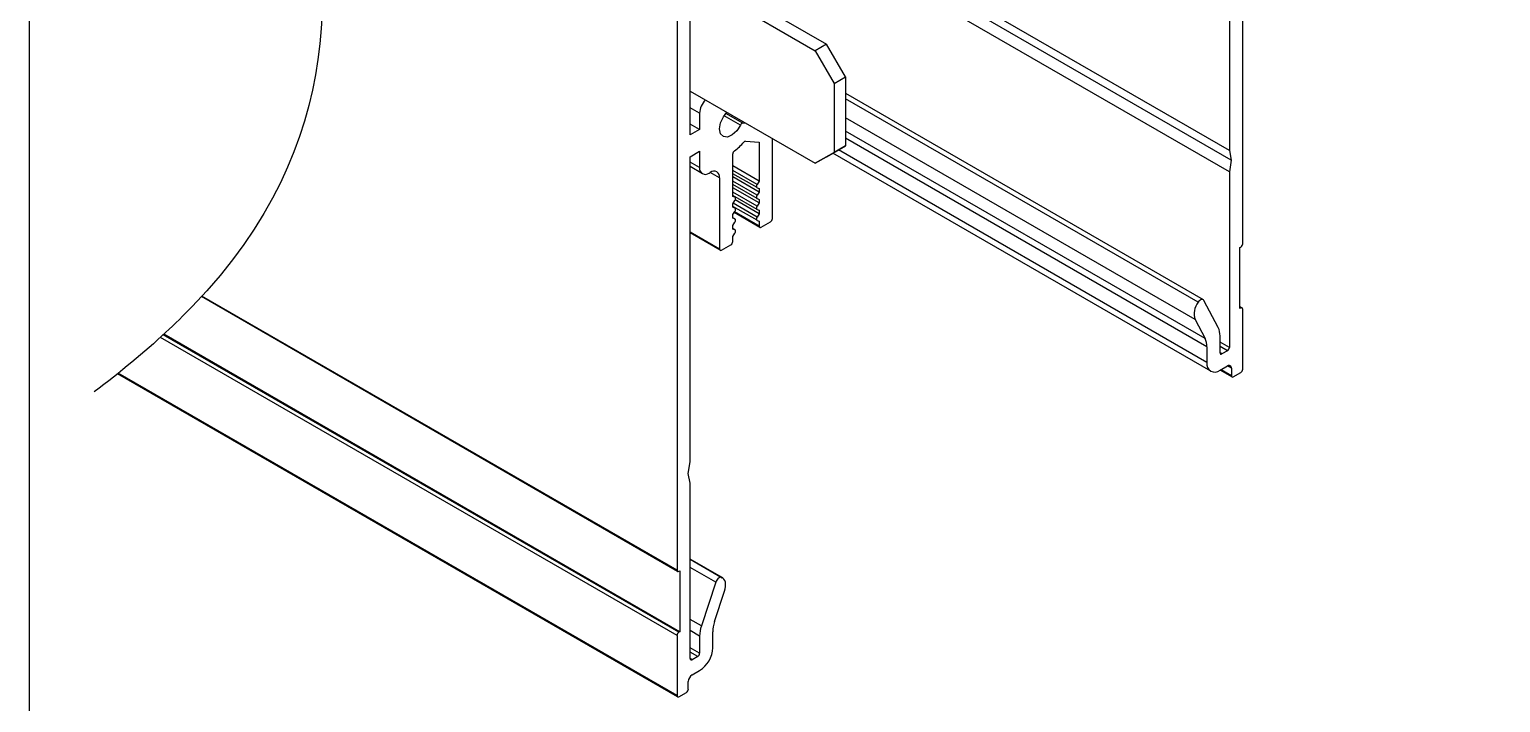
# Model space of a CAD drawing. Extents: x 0 to 16.5, y -14 to 0.
# Drawn here: x 0 to 5.52, y -6.88 to -4.36 of the extents above; entities that cross this region are included whole.
import ezdxf

# ---------------------------------------------------------------- set-up
doc = ezdxf.new("R2010")
doc.units = 0
doc.header["$LTSCALE"] = 0.5
doc.header["$MEASUREMENT"] = 0
for name, color, linetype in [('Brackets', 181, 'CONTINUOUS'), ('Dimension', 10, 'CONTINUOUS'), ('Housing', 150, 'CONTINUOUS')]:
    doc.layers.add(name, color=color, linetype=linetype)
doc.layers.add('Text-Unprinted', color=131, linetype='CONTINUOUS', plot=False)

msp = doc.modelspace()

# ---------------------------------------------------------------- linework, layer by layer
at = {"layer": 'Brackets', "linetype": 'Continuous', "lineweight": 25, "transparency": 16777216}
for p, q in [((2.4873, -4.1705), (2.9469, -4.4357)), ((2.5296, -4.146), (2.9892, -4.4113)), ((2.9892, -4.4113), (2.9469, -4.4357)), ((3.0599, -4.5338), (2.9892, -4.4113)), ((2.9469, -4.4357), (3.0176, -4.5582)), ((3.0176, -4.5582), (3.0599, -4.5338)), ((3.0176, -4.5582), (3.0176, -4.8171)), ((3.0599, -4.5338), (3.0599, -4.7927)), ((2.478, -4.5873), (2.9469, -4.8579)), ((2.9892, -4.8335), (3.0599, -4.7927)), ((3.0599, -4.7927), (3.0176, -4.8171)), ((3.0176, -4.8171), (2.9469, -4.8579)), ((2.9469, -4.8579), (2.9892, -4.8335))]:
    msp.add_line(p, q, dxfattribs=at)
at = {"layer": 'Dimension', "transparency": 16777216}
msp.add_open_spline([(3.0036, -0.463), (0.833, -1.9395), (1.02, -3.3572), (1.207, -4.775), (0.6108, -5.3946), (0.5793, -5.4273), (0.546, -5.4599), (0.5108, -5.4927), (0.4309, -5.5668), (0.3415, -5.641), (0.2426, -5.7153)], degree=3, knots=[0, 0, 0, 0, 1, 1.766137, 1.766137, 1.766137, 1.806549, 1.806549, 1.806549, 1.898148, 1.898148, 1.898148, 1.898148], dxfattribs=at)
at = {"layer": 'Housing', "linetype": 'Continuous', "lineweight": 25, "transparency": 16777216}
for p, q in [((2.4285, -3.6662), (2.4285, -6.384)), ((4.5498, -5.1597), (4.5498, -3.848)), ((4.5002, -3.8895), (4.5002, -4.8101)), ((2.478, -4.7516), (2.478, -4.015)), ((4.5072, -4.8462), (3.0798, -4.0224)), ((4.5002, -4.8101), (3.1076, -4.0063)), ((4.5002, -4.8905), (3.038, -4.0465)), ((3.0599, -4.5947), (4.4018, -5.3692)), ((4.3829, -5.3791), (3.0599, -4.6156)), ((2.5133, -4.6699), (2.478, -4.6495)), ((2.5133, -4.6699), (2.5133, -4.7312)), ((2.666, -4.7148), (2.605, -4.6796)), ((2.6751, -4.7075), (2.6116, -4.6708)), ((4.3714, -5.4443), (3.0599, -4.6874)), ((2.5133, -4.7312), (2.478, -4.7108)), ((2.5133, -4.7312), (2.478, -4.7516)), ((2.6884, -4.7087), (2.6751, -4.7075)), ((4.4088, -5.5154), (3.0599, -4.7369)), ((2.6858, -4.7745), (2.7368, -4.7791)), ((2.7368, -4.7791), (2.7368, -4.9248)), ((2.7863, -5.0653), (2.7863, -4.7652)), ((4.4155, -5.5461), (3.0599, -4.7637)), ((2.4779, -4.8333), (2.5133, -4.8128)), ((2.4779, -5.9772), (2.4779, -4.8333)), ((2.5133, -4.8741), (2.4779, -4.8536)), ((2.5133, -4.8128), (2.5133, -4.8741)), ((2.6378, -4.9819), (2.6378, -4.823)), ((4.43, -5.6376), (3.0129, -4.8198)), ((4.4155, -5.6056), (3.0335, -4.8079)), ((4.5002, -4.8101), (4.5072, -4.8462)), ((4.5072, -4.8462), (4.5002, -4.8905)), ((2.5237, -4.897), (2.4779, -4.8705)), ((2.5487, -4.8945), (2.5529, -4.8921)), ((2.5883, -4.9125), (2.5529, -4.8921)), ((2.7368, -4.9248), (2.6378, -4.8676)), ((2.7289, -4.9369), (2.6378, -4.8844)), ((2.7285, -4.9492), (2.6378, -4.8969)), ((2.7368, -4.9656), (2.6378, -4.9085)), ((4.5002, -4.8905), (4.5, -5.5486)), ((2.5883, -4.9125), (2.5883, -5.1795)), ((2.7289, -4.9778), (2.6378, -4.9252)), ((2.7285, -4.9901), (2.6378, -4.9377)), ((2.7368, -5.0064), (2.6378, -4.9493)), ((2.7368, -4.9248), (2.7289, -4.9369)), ((2.7289, -4.9495), (2.7368, -4.9525)), ((2.7368, -4.9525), (2.7368, -4.9656)), ((2.7289, -5.0186), (2.6378, -4.966)), ((2.7285, -5.0309), (2.6378, -4.9786)), ((2.6378, -4.9804), (2.6461, -4.9852)), ((2.6457, -4.985), (2.6378, -4.9805)), ((2.6457, -4.985), (2.6378, -4.9819)), ((2.6378, -5.0097), (2.6457, -4.9975)), ((2.6378, -5.0227), (2.6378, -5.0097)), ((2.7285, -5.0717), (2.6378, -5.0194)), ((2.7289, -5.0594), (2.6391, -5.0076)), ((2.7368, -5.0473), (2.6468, -4.9954)), ((2.7368, -4.9656), (2.7289, -4.9778)), ((2.7289, -4.9903), (2.7368, -4.9934)), ((2.7368, -5.0064), (2.7289, -5.0186)), ((2.7368, -4.9934), (2.7368, -5.0064)), ((2.6378, -5.0212), (2.6461, -5.026)), ((2.6457, -5.0258), (2.6378, -5.0213)), ((2.6457, -5.0258), (2.6378, -5.0227)), ((2.6378, -5.0505), (2.6457, -5.0383)), ((2.6378, -5.0636), (2.6378, -5.0505)), ((2.6378, -5.0621), (2.6461, -5.0669)), ((2.6457, -5.0667), (2.6378, -5.0621)), ((2.6457, -5.0667), (2.6378, -5.0636)), ((2.7389, -5.0984), (2.6427, -5.0429)), ((2.7368, -5.0938), (2.6443, -5.0404)), ((2.7289, -5.0311), (2.7368, -5.0342)), ((2.7368, -5.0473), (2.7289, -5.0594)), ((2.7289, -5.072), (2.7368, -5.075)), ((2.7368, -5.0342), (2.7368, -5.0473)), ((2.7368, -5.075), (2.7368, -5.0938)), ((2.5883, -5.1795), (2.4779, -5.1158)), ((2.5904, -5.1841), (2.4779, -5.1192)), ((2.6378, -5.0913), (2.6457, -5.0792)), ((2.6378, -5.1044), (2.6378, -5.0913)), ((2.6378, -5.1029), (2.6461, -5.1077)), ((2.6457, -5.1075), (2.6378, -5.103)), ((2.6457, -5.1075), (2.6378, -5.1044)), ((2.6378, -5.1322), (2.6457, -5.12)), ((2.7439, -5.0979), (2.7792, -5.0775)), ((2.5954, -5.1836), (2.6307, -5.1632)), ((2.6378, -5.151), (2.6378, -5.1322)), ((4.5392, -5.174), (4.5427, -5.172)), ((4.5392, -5.4027), (4.5392, -5.174)), ((2.4306, -6.3886), (0.6451, -5.3581)), ((2.4285, -6.384), (0.6471, -5.3559)), ((4.4583, -5.4742), (4.4047, -5.3722)), ((4.5392, -5.3952), (4.5477, -5.4001)), ((4.5427, -5.4006), (4.5392, -5.3986)), ((4.5427, -5.4006), (4.5392, -5.4027)), ((4.5498, -5.6301), (4.5498, -5.4047)), ((4.3714, -5.4443), (4.4088, -5.5154)), ((2.4285, -6.629), (0.491, -5.5108)), ((2.4356, -6.6168), (0.502, -5.5008)), ((2.4391, -6.6147), (0.5047, -5.4983)), ((4.4649, -5.5688), (4.4649, -5.5048)), ((4.4155, -5.5461), (4.4155, -5.6056)), ((4.5, -5.5486), (4.4649, -5.5284)), ((4.4929, -5.5608), (4.4649, -5.5447)), ((4.472, -5.5729), (4.4649, -5.5688)), ((4.4929, -5.5608), (4.472, -5.5729)), ((4.4649, -5.6342), (4.4932, -5.6178)), ((4.5074, -5.626), (4.4932, -5.6178)), ((4.5074, -5.626), (4.5074, -5.6546)), ((2.4306, -6.859), (0.3307, -5.6471)), ((2.4285, -6.8544), (0.3332, -5.6451)), ((4.5094, -5.6592), (4.4655, -5.6338)), ((4.5074, -5.6546), (4.4685, -5.6321)), ((4.5144, -5.6587), (4.5427, -5.6423)), ((2.4709, -6.0214), (2.4779, -5.9772)), ((2.4779, -6.0576), (2.4709, -6.0214)), ((2.478, -6.7156), (2.4779, -6.0576)), ((2.4779, -6.3426), (2.5984, -6.4122)), ((2.5954, -6.4107), (2.4779, -6.3429)), ((2.4356, -6.3881), (2.4391, -6.3861)), ((2.4391, -6.3861), (2.4391, -6.6147)), ((2.5736, -6.429), (2.4779, -6.3738)), ((2.5736, -6.429), (2.52, -6.5929)), ((2.5695, -6.577), (2.6069, -6.4626)), ((2.4391, -6.6147), (2.4356, -6.6168)), ((2.52, -6.5929), (2.478, -6.5686)), ((2.5133, -6.6312), (2.478, -6.6108)), ((2.5628, -6.6748), (2.5628, -6.6153)), ((2.4285, -6.629), (2.4285, -6.8544)), ((2.5133, -6.6952), (2.478, -6.6748)), ((2.5133, -6.6312), (2.5133, -6.6952)), ((2.5063, -6.7074), (2.478, -6.6911)), ((2.4851, -6.7197), (2.478, -6.7156)), ((2.5063, -6.7074), (2.4851, -6.7197)), ((2.4851, -6.7768), (2.5133, -6.7605)), ((2.4709, -6.8299), (2.4709, -6.8013)), ((2.4356, -6.8585), (2.4638, -6.8422))]:
    msp.add_line(p, q, dxfattribs=at)
at = {"layer": 'Housing', "linetype": 'Continuous', "lineweight": 25, "transparency": 16777216, "flags": 128}
for points in [[(2.666, -4.7148), (2.6524, -4.736), (2.6353, -4.7517), (2.6176, -4.7593), (2.6023, -4.7576), (2.5919, -4.7468), (2.5883, -4.7287), (2.5919, -4.7065), (2.6023, -4.6837), (2.6154, -4.6666)], [(2.7289, -4.9369), (2.7278, -4.9388), (2.727, -4.9408), (2.7266, -4.9428), (2.7264, -4.9447), (2.7266, -4.9463), (2.727, -4.9477), (2.7278, -4.9488), (2.7289, -4.9495)], [(2.6457, -4.9975), (2.6467, -4.9956), (2.6475, -4.9936), (2.648, -4.9917), (2.6482, -4.9898), (2.648, -4.9881), (2.6475, -4.9867), (2.6467, -4.9857), (2.6457, -4.985)], [(2.7289, -4.9778), (2.7278, -4.9797), (2.727, -4.9817), (2.7266, -4.9836), (2.7264, -4.9855), (2.7266, -4.9872), (2.727, -4.9886), (2.7278, -4.9896), (2.7289, -4.9903)], [(2.7289, -5.0186), (2.7278, -5.0205), (2.727, -5.0225), (2.7266, -5.0245), (2.7264, -5.0263), (2.7266, -5.028), (2.727, -5.0294), (2.7278, -5.0305), (2.7289, -5.0311)], [(2.6457, -5.0383), (2.6467, -5.0364), (2.6475, -5.0345), (2.648, -5.0325), (2.6482, -5.0306), (2.648, -5.029), (2.6475, -5.0276), (2.6467, -5.0265), (2.6457, -5.0258)], [(2.6457, -5.0792), (2.6467, -5.0773), (2.6475, -5.0753), (2.648, -5.0733), (2.6482, -5.0715), (2.648, -5.0698), (2.6475, -5.0684), (2.6467, -5.0673), (2.6457, -5.0667)], [(2.7289, -5.0594), (2.7278, -5.0613), (2.727, -5.0633), (2.7266, -5.0653), (2.7264, -5.0672), (2.7266, -5.0688), (2.727, -5.0702), (2.7278, -5.0713), (2.7289, -5.072)], [(2.6457, -5.12), (2.6467, -5.1181), (2.6475, -5.1161), (2.648, -5.1142), (2.6482, -5.1123), (2.648, -5.1106), (2.6475, -5.1092), (2.6467, -5.1082), (2.6457, -5.1075)], [(4.4047, -5.3722), (4.403, -5.37), (4.4007, -5.3687), (4.398, -5.3683), (4.395, -5.3688), (4.3918, -5.3702), (4.3886, -5.3725), (4.3856, -5.3755), (4.3829, -5.3791)], [(2.5954, -6.4107), (2.5927, -6.4103), (2.5897, -6.4107), (2.5865, -6.4122), (2.5833, -6.4144), (2.5803, -6.4174), (2.5776, -6.4209), (2.5753, -6.4249), (2.5736, -6.429)], [(2.6069, -6.4626), (2.6093, -6.4537), (2.6106, -6.445), (2.6108, -6.4368), (2.6098, -6.4294), (2.6077, -6.4229), (2.6046, -6.4176), (2.6004, -6.4135), (2.5954, -6.4107)]]:
    msp.add_lwpolyline(points, dxfattribs=at)
at = {"layer": 'Housing', "linetype": 'Continuous', "lineweight": 25, "transparency": 16777216}
for centre, radius, start, end in [((2.5906, -4.6736), 0.0774, 136.2365, 177.3037), ((2.6766, -4.7187), 0.0112, 97.3908, 160.0141), ((2.5296, -4.655), 0.1937, 306.1921, 320.4374), ((2.6863, -4.7834), 0.00893, 93.0468, 145.2987), ((2.6534, -4.8237), 0.0156, 126.9048, 177.1488), ((2.5349, -4.8776), 0.0218, 170.7797, 309.185), ((2.5667, -4.909), 0.0218, 350.7797, 129.185), ((2.7709, -5.0646), 0.0154, 302.6023, 357.3977), ((2.7411, -5.0945), 0.00437, 170.7797, 309.185), ((2.5926, -5.1802), 0.00437, 170.7797, 309.185), ((2.6224, -5.1503), 0.0154, 302.6023, 357.3977), ((4.5345, -5.159), 0.0154, 302.6023, 357.3977), ((4.4384, -5.4225), 0.0705, 142.0317, 197.9862), ((4.5455, -5.404), 0.00437, 350.7797, 129.185), ((4.3494, -5.5443), 0.066, 358.4325, 25.9311), ((4.3989, -5.503), 0.066, 358.4325, 25.9311), ((4.4693, -5.5695), 0.00437, 170.7797, 309.185), ((4.4847, -5.5479), 0.0154, 302.6031, 357.3868), ((4.4456, -5.6105), 0.0306, 170.7797, 309.185), ((4.4988, -5.6246), 0.00874, 350.7797, 129.185), ((4.5117, -5.6553), 0.00437, 170.7797, 309.185), ((4.5345, -5.6294), 0.0154, 302.6023, 357.3977), ((2.4328, -6.3847), 0.00437, 170.7797, 309.185), ((2.4438, -6.6297), 0.0154, 122.6023, 177.3977), ((2.638, -6.633), 0.1247, 161.2206, 179.1701), ((2.6875, -6.6171), 0.1247, 161.2206, 179.1701), ((2.4554, -6.6699), 0.1076, 302.6023, 357.3977), ((2.4823, -6.7163), 0.00437, 170.7962, 309.1877), ((2.498, -6.6945), 0.0154, 302.6023, 357.3977), ((2.5016, -6.8027), 0.0307, 122.6023, 177.3977), ((2.4556, -6.8292), 0.0154, 302.6023, 357.3977), ((2.4328, -6.8551), 0.00437, 170.7797, 309.185)]:
    msp.add_arc(centre, radius, start, end, dxfattribs=at)
at = {"layer": 'Text-Unprinted', "transparency": 16777216}
msp.add_lwpolyline([(0, 0), (16.5061, 0), (16.5061, -14.0407), (0, -14.0407)], close=True, dxfattribs=at)

doc.saveas('drawing.dxf')
